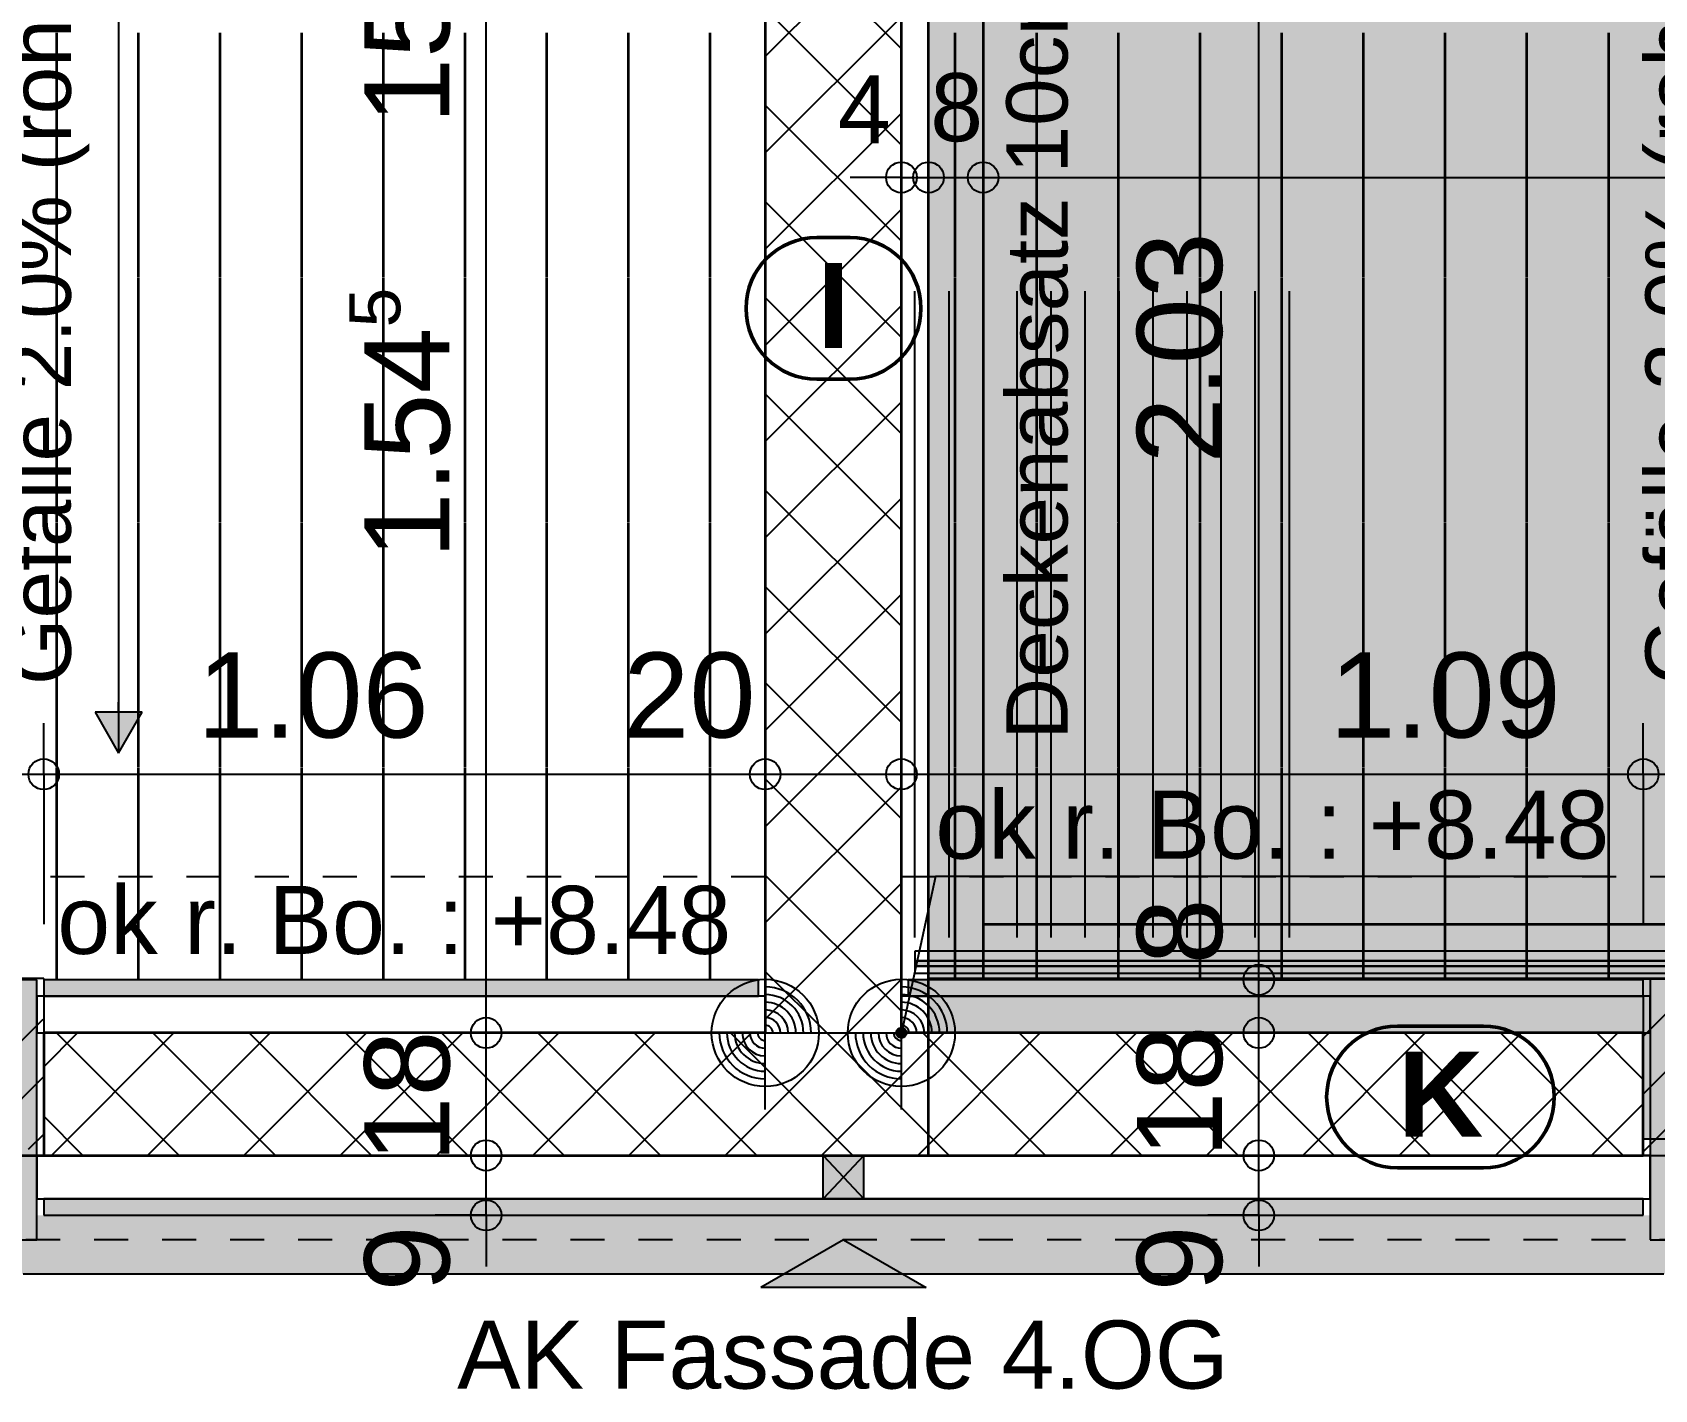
# Model space of a CAD drawing. Header units: centimetres. Extents: x 0.3 to 84.3, y 0.3 to 59.7.
# Drawn here: x 44.807 to 49.573, y 10.356 to 14.344 of the extents above; entities that cross this region are included whole.
import ezdxf

# ---------------------------------------------------------------- set-up
doc = ezdxf.new("R2010")
doc.units = ezdxf.units.CM
for name, pattern in [('AUSGEZOGEN', [0]), ('KURZGESTRICHELT', [0.25, 0.15, -0.1]), ('LINIE_17', [0.05, 0, -0.05]), ('PHANTOM', [63.5, 31.75, -6.35, 6.35, -6.35, 6.35, -6.35]), ('PUNKT', [6.35, 0, -6.35]), ('RAND', [44.45, 12.7, -6.35, 12.7, -6.35, 0, -6.35]), ('VERDECKT', [9.525, 6.35, -3.175])]:
    doc.linetypes.add(name, pattern=pattern)
for name, color, linetype, lineweight in [('Allgemein', 7, 'AUSGEZOGEN', 35), ('Ausbau Raeume', 7, 'AUSGEZOGEN', 35), ('Beton Ansicht', 7, 'AUSGEZOGEN', 25), ('Beton verdeckt vorne', 7, 'KURZGESTRICHELT', 25), ('Bodenplatte', 7, 'AUSGEZOGEN', 35), ('Decke', 7, 'AUSGEZOGEN', 35), ('Deckendaemmung', 7, 'AUSGEZOGEN', 25), ('Dichtung', 240, 'AUSGEZOGEN', 25), ('Entwaesserungsb._ Retentionb', 251, 'AUSGEZOGEN', 50), ('Fenster Spezialwand', 7, 'AUSGEZOGEN', 35), ('Holz Fassadenverkleidung', 7, 'AUSGEZOGEN', 35), ('Holz Unterkonstruktion', 7, 'AUSGEZOGEN', 50), ('Konstruktion oben', 7, 'VERDECKT', 25), ('Spengler', 7, 'AUSGEZOGEN', 35), ('Text Decke', 7, 'AUSGEZOGEN', 50), ('Text Koten', 7, 'AUSGEZOGEN', 50), ('Text Werkplan Ausfuehrung', 7, 'AUSGEZOGEN', 50), ('Unterkonstruktion', 7, 'AUSGEZOGEN', 35), ('Vermassung Decke', 180, 'VERDECKT', 50), ('Wand Beton bewehrt', 7, 'AUSGEZOGEN', 35), ('Werkplan- Ausfuehrungsmasse', 7, 'AUSGEZOGEN', 25)]:
    doc.layers.add(name, color=color, linetype=linetype, lineweight=lineweight)
doc.styles.add('ARIAL', font='ARIAL.TTF')

msp = doc.modelspace()

# ---------------------------------------------------------------- hatches: boundary and pattern name
at = {"layer": 'Allgemein', "linetype": 'AUSGEZOGEN', "lineweight": 25}
for points in [[(44.82, 10.796), (44.82, 11.56), (44.74, 11.56), (44.74, 10.796)], [(44.84, 11.512), (46.94, 11.512), (46.94, 11.56), (44.84, 11.56)], [(47.38, 11.512), (49.54, 11.512), (49.54, 11.56), (47.38, 11.56)], [(49.56, 11.564), (49.56, 10.796), (49.64, 10.796), (49.64, 11.564)], [(49.54, 10.916), (44.84, 10.916), (44.84, 10.868), (49.54, 10.868)]]:
    msp.add_hatch(color=32, dxfattribs=at).paths.add_polyline_path(points)
at = {"layer": 'Deckendaemmung', "linetype": 'AUSGEZOGEN', "lineweight": 25, "true_color": 0xfffddf}
msp.add_hatch(color=7, dxfattribs=at).paths.add_polyline_path([(63.04, 16.114), (47.44, 16.114), (47.44, 11.404), (49.54, 11.404), (49.54, 11.092), (55.87, 11.092), (55.87, 11.404), (56.9, 11.404), (56.9, 11.092), (63.04, 11.092)])
at = {"layer": 'Entwaesserungsb._ Retentionb', "linetype": 'AUSGEZOGEN', "lineweight": 25}
msp.add_hatch(color=7, dxfattribs=at).paths.add_polyline_path([(44.991, 12.3462), (45.06, 12.2262), (45.129, 12.3462)])
at = {"layer": 'Fenster Spezialwand', "linetype": 'AUSGEZOGEN', "lineweight": 25, "true_color": 0x8cffff}
msp.add_hatch(color=131, dxfattribs=at).paths.add_polyline_path([(62.484, 11.616), (47.4, 11.616), (47.4, 11.6), (62.484, 11.6)])
at = {"layer": 'Holz Unterkonstruktion', "linetype": 'AUSGEZOGEN', "lineweight": 25}
msp.add_hatch(color=32, dxfattribs=at).paths.add_polyline_path([(47.13, 11.044), (47.13, 10.916), (47.25, 10.916), (47.25, 11.044)])
at = {"layer": 'Spengler', "linetype": 'AUSGEZOGEN', "lineweight": 25, "true_color": 0xfafafa}
msp.add_hatch(color=7, dxfattribs=at).paths.add_polyline_path([(44.82, 10.868), (44.82, 10.796), (44.74, 10.796), (44.74, 10.696), (49.64, 10.696), (49.64, 10.796), (49.56, 10.796), (49.56, 10.868)])
at = {"layer": 'Text Werkplan Ausfuehrung', "linetype": 'AUSGEZOGEN', "lineweight": 25}
for points in [[(47.3742, 11.4086), (47.349, 11.4141), (47.3453, 11.4072)], [(47.3742, 11.4086), (47.3453, 11.4072), (47.3747, 11.4008)], [(47.3747, 11.4008), (47.3453, 11.4072), (47.3458, 11.3994)], [(47.3747, 11.4008), (47.3458, 11.3994), (47.371, 11.3939)], [(47.371, 11.3939), (47.3458, 11.3994), (47.3499, 11.393)], [(47.3701, 11.415), (47.3554, 11.4182), (47.349, 11.4141)], [(47.3701, 11.415), (47.349, 11.4141), (47.3742, 11.4086)], [(47.371, 11.3939), (47.3499, 11.393), (47.3646, 11.3898)], [(47.3646, 11.3898), (47.3499, 11.393), (47.3568, 11.3893)], [(47.3554, 11.4182), (47.3701, 11.415), (47.3632, 11.4187)]]:
    msp.add_hatch(color=7, dxfattribs=at).paths.add_polyline_path(points)
msp.add_hatch(color=7, dxfattribs=at).paths.add_polyline_path([(47.19, 10.796), (47.4325, 10.656), (46.9475, 10.656)], flags=16)

# ---------------------------------------------------------------- linework, layer by layer
at = {"layer": 'Allgemein', "color": 7, "linetype": 'AUSGEZOGEN', "lineweight": 25}
for p, q in [((44.82, 11.56), (44.74, 11.56)), ((44.82, 11.512), (44.82, 11.56)), ((46.94, 11.56), (44.84, 11.56)), ((44.84, 11.56), (44.84, 11.512)), ((46.94, 11.512), (46.94, 11.56)), ((49.54, 11.56), (47.38, 11.56)), ((47.38, 11.56), (47.38, 11.512)), ((49.54, 11.512), (49.54, 11.56)), ((49.56, 11.564), (49.56, 11.512)), ((49.64, 11.564), (49.56, 11.564)), ((44.82, 11.452), (44.82, 11.512)), ((44.84, 11.512), (46.94, 11.512)), ((47.38, 11.512), (49.54, 11.512)), ((49.56, 11.512), (49.56, 11.452)), ((44.82, 11.444), (44.82, 11.452)), ((44.82, 11.404), (44.82, 11.444)), ((49.56, 11.452), (49.56, 11.444)), ((49.56, 11.444), (49.56, 11.404)), ((44.82, 11.044), (44.82, 11.404)), ((49.56, 11.404), (49.56, 11.044)), ((44.82, 10.964), (44.82, 11.044)), ((49.56, 11.044), (49.56, 10.964)), ((44.82, 10.916), (44.82, 10.964)), ((49.56, 10.964), (49.56, 10.916)), ((44.82, 10.796), (44.82, 10.916)), ((49.54, 10.916), (44.84, 10.916)), ((44.84, 10.916), (44.84, 10.868)), ((49.54, 10.868), (49.54, 10.916)), ((49.56, 10.916), (49.56, 10.868)), ((44.84, 10.868), (49.54, 10.868)), ((49.56, 10.868), (49.56, 10.796)), ((44.74, 10.796), (44.82, 10.796)), ((49.56, 10.796), (49.64, 10.796))]:
    msp.add_line(p, q, dxfattribs=at)
at = {"layer": 'Ausbau Raeume', "color": 254, "linetype": 'AUSGEZOGEN', "lineweight": 35}
for p, q in [((44.8782, 13.6246), (44.8782, 14.3432)), ((45.1182, 13.6246), (45.1182, 14.3432)), ((45.3582, 13.6246), (45.3582, 14.3432)), ((45.5982, 13.6246), (45.5982, 14.3432)), ((45.8382, 13.6246), (45.8382, 14.3432)), ((46.0782, 13.6246), (46.0782, 14.3432)), ((46.3182, 13.6246), (46.3182, 14.3432)), ((46.5582, 13.6246), (46.5582, 14.3432)), ((46.7982, 13.6246), (46.7982, 14.3432)), ((47.5182, 13.6246), (47.5182, 14.3432)), ((47.7582, 13.6246), (47.7582, 14.3432)), ((47.9982, 13.6246), (47.9982, 14.3432)), ((48.2382, 13.6246), (48.2382, 14.3432)), ((48.4782, 13.6246), (48.4782, 14.3432)), ((48.7182, 13.6246), (48.7182, 14.3432)), ((48.9582, 13.6246), (48.9582, 14.3432)), ((49.1982, 13.6246), (49.1982, 14.3432)), ((49.4382, 13.6246), (49.4382, 14.3432)), ((44.8782, 12.9046), (44.8782, 13.6232)), ((45.1182, 12.9046), (45.1182, 13.6232)), ((45.3582, 12.9046), (45.3582, 13.6232)), ((45.5982, 12.9046), (45.5982, 13.6232)), ((45.8382, 12.9046), (45.8382, 13.6232)), ((46.0782, 12.9046), (46.0782, 13.6232)), ((46.3182, 12.9046), (46.3182, 13.6232)), ((46.5582, 12.9046), (46.5582, 13.6232)), ((46.7982, 12.9046), (46.7982, 13.6232)), ((47.5182, 12.9046), (47.5182, 13.6232)), ((47.7582, 12.9046), (47.7582, 13.6232)), ((47.9982, 12.9046), (47.9982, 13.6232)), ((48.2382, 12.9046), (48.2382, 13.6232)), ((48.4782, 12.9046), (48.4782, 13.6232)), ((48.7182, 12.9046), (48.7182, 13.6232)), ((48.9582, 12.9046), (48.9582, 13.6232)), ((49.1982, 12.9046), (49.1982, 13.6232)), ((49.4382, 12.9046), (49.4382, 13.6232)), ((44.8782, 12.1846), (44.8782, 12.9032)), ((45.1182, 12.1846), (45.1182, 12.9032)), ((45.3582, 12.1846), (45.3582, 12.9032)), ((45.5982, 12.1846), (45.5982, 12.9032)), ((45.8382, 12.1846), (45.8382, 12.9032)), ((46.0782, 12.1846), (46.0782, 12.9032)), ((46.3182, 12.1846), (46.3182, 12.9032)), ((46.5582, 12.1846), (46.5582, 12.9032)), ((46.7982, 12.1846), (46.7982, 12.9032)), ((47.5182, 12.1846), (47.5182, 12.9032)), ((47.7582, 12.1846), (47.7582, 12.9032)), ((47.9982, 12.1846), (47.9982, 12.9032)), ((48.2382, 12.1846), (48.2382, 12.9032)), ((48.4782, 12.1846), (48.4782, 12.9032)), ((48.7182, 12.1846), (48.7182, 12.9032)), ((48.9582, 12.1846), (48.9582, 12.9032)), ((49.1982, 12.1846), (49.1982, 12.9032)), ((49.4382, 12.1846), (49.4382, 12.9032)), ((44.8782, 11.56), (44.8782, 12.1832)), ((45.1182, 11.56), (45.1182, 12.1832)), ((45.3582, 11.56), (45.3582, 12.1832)), ((45.5982, 11.56), (45.5982, 12.1832)), ((45.8382, 11.56), (45.8382, 12.1832)), ((46.0782, 11.56), (46.0782, 12.1832)), ((46.3182, 11.56), (46.3182, 12.1832)), ((46.5582, 11.56), (46.5582, 12.1832)), ((46.7982, 11.56), (46.7982, 12.1832)), ((47.5182, 11.56), (47.5182, 12.1832)), ((47.7582, 11.56), (47.7582, 12.1832)), ((47.9982, 11.56), (47.9982, 12.1832)), ((48.2382, 11.56), (48.2382, 12.1832)), ((48.4782, 11.56), (48.4782, 12.1832)), ((48.7182, 11.56), (48.7182, 12.1832)), ((48.9582, 11.56), (48.9582, 12.1832)), ((49.1982, 11.56), (49.1982, 12.1832)), ((49.4382, 11.56), (49.4382, 12.1832))]:
    msp.add_line(p, q, dxfattribs=at)
at = {"layer": 'Beton Ansicht', "color": 7, "linetype": 'AUSGEZOGEN', "lineweight": 25}
for p, q in [((44.84, 11.564), (38.51, 11.564)), ((44.84, 11.564), (44.84, 11.56)), ((49.54, 11.564), (49.54, 11.56)), ((49.54, 11.564), (55.87, 11.564))]:
    msp.add_line(p, q, dxfattribs=at)
at = {"layer": 'Beton verdeckt vorne', "color": 7, "linetype": 'VERDECKT', "lineweight": 25}
for p, q in [((44.84, 11.512), (44.84, 11.404)), ((49.54, 11.512), (49.54, 11.404)), ((44.84, 11.044), (38.51, 11.044)), ((49.54, 11.044), (55.87, 11.044))]:
    msp.add_line(p, q, dxfattribs=at)
at = {"layer": 'Bodenplatte', "color": 92, "linetype": 'VERDECKT', "lineweight": 35, "true_color": 0x00c600}
for p, q in [((47.6, 11.724), (47.6, 11.564)), ((31.34, 11.044), (63.04, 11.044))]:
    msp.add_line(p, q, dxfattribs=at)
at = {"layer": 'Decke', "color": 92, "linetype": 'RAND', "lineweight": 35, "true_color": 0x00c600}
for p, q in [((47.6, 16.114), (47.6, 11.724)), ((47.44, 11.044), (47.44, 15.954)), ((47.6, 11.724), (62.72, 11.724)), ((47.44, 11.564), (62.72, 11.564)), ((31.34, 11.044), (62.72, 11.044))]:
    msp.add_line(p, q, dxfattribs=at)
at = {"layer": 'Deckendaemmung', "color": 52, "linetype": 'PHANTOM', "lineweight": 25, "true_color": 0xc6c600}
msp.add_line((55.87, 11.092), (49.54, 11.092), dxfattribs=at)
at = {"layer": 'Dichtung', "color": 21, "linetype": 'AUSGEZOGEN', "lineweight": 25, "true_color": 0xffa8a8}
for p, q in [((49.54, 11.5636), (49.5404, 11.564)), ((49.5475, 11.4014), (49.7101, 11.564)), ((44.626, 11.2317), (44.8377, 11.4434)), ((44.8381, 11.4438), (44.84, 11.4457)), ((49.54, 11.3939), (49.547, 11.401)), ((49.54, 11.2242), (49.6319, 11.3161)), ((44.7109, 11.1468), (44.84, 11.276)), ((49.54, 11.0545), (49.7168, 11.2313)), ((44.7957, 11.062), (44.84, 11.1063))]:
    msp.add_line(p, q, dxfattribs=at)
at = {"layer": 'Entwaesserungsb._ Retentionb', "color": 7, "linetype": 'AUSGEZOGEN', "lineweight": 25}
for p, q in [((45.06, 14.4752), (45.06, 12.2262)), ((45.129, 12.3462), (44.991, 12.3462)), ((44.991, 12.3462), (45.06, 12.2262)), ((45.06, 12.3462), (45.06, 12.3762)), ((45.06, 12.2262), (45.129, 12.3462)), ((45.06, 12.2262), (45.06, 12.2262)), ((45.06, 12.2262), (45.06, 12.2262)), ((45.06, 12.2262), (45.06, 12.2262))]:
    msp.add_line(p, q, dxfattribs=at)
at = {"layer": 'Entwaesserungsb._ Retentionb', "color": 7, "linetype": 'LINIE_17', "lineweight": 25}
for p, q in [((31.86, 11.864), (46.96, 11.864)), ((47.36, 11.864), (62.52, 11.864))]:
    msp.add_line(p, q, dxfattribs=at)
at = {"layer": 'Fenster Spezialwand', "color": 7, "linetype": 'AUSGEZOGEN', "lineweight": 25}
for p, q in [((47.4, 11.684), (47.4, 13.584)), ((47.5, 11.684), (47.5, 13.584)), ((47.6, 11.684), (47.6, 13.584)), ((47.7, 11.684), (47.7, 13.584)), ((47.8, 11.684), (47.8, 13.584)), ((47.9, 11.684), (47.9, 13.584)), ((48, 11.684), (48, 13.584)), ((48.1, 11.684), (48.1, 13.584)), ((48.2, 11.684), (48.2, 13.584)), ((48.3, 11.684), (48.3, 13.584)), ((48.4, 11.684), (48.4, 13.584)), ((48.5, 11.684), (48.5, 13.584)), ((62.44, 11.644), (47.4, 11.644)), ((47.4, 11.644), (47.4, 11.616)), ((47.4, 11.616), (62.468, 11.616)), ((62.468, 11.616), (47.4, 11.616)), ((47.4, 11.616), (47.4, 11.6)), ((47.4, 11.6), (62.484, 11.6)), ((62.484, 11.6), (47.4, 11.6)), ((47.4, 11.6), (47.4, 11.58)), ((47.4, 11.58), (62.504, 11.58))]:
    msp.add_line(p, q, dxfattribs=at)
at = {"layer": 'Holz Fassadenverkleidung', "color": 7, "linetype": 'LINIE_17', "lineweight": 25}
msp.add_line((63.288, 10.796), (31.092, 10.796), dxfattribs=at)
at = {"layer": 'Holz Unterkonstruktion', "color": 7, "linetype": 'AUSGEZOGEN', "lineweight": 25}
for p, q in [((47.13, 10.916), (47.13, 11.044)), ((47.13, 11.044), (47.25, 11.044)), ((47.25, 11.044), (47.13, 10.916)), ((47.13, 11.044), (47.25, 10.916)), ((47.25, 10.916), (47.25, 11.044)), ((47.13, 10.916), (47.25, 10.916))]:
    msp.add_line(p, q, dxfattribs=at)
at = {"layer": 'Konstruktion oben', "color": 7, "linetype": 'PUNKT', "lineweight": 35}
msp.add_line((63.288, 10.796), (31.092, 10.796), dxfattribs=at)
at = {"layer": 'Spengler', "color": 7, "linetype": 'AUSGEZOGEN', "lineweight": 25}
msp.add_line((44.78, 10.696), (49.6, 10.696), dxfattribs=at)
at = {"layer": 'Text Koten', "color": 240, "linetype": 'AUSGEZOGEN', "lineweight": 25}
for p, q in [((46.96, 11.179), (46.96, 11.629)), ((47.36, 11.179), (47.36, 11.629)), ((46.96, 11.2465), (46.96, 11.5615)), ((47.36, 11.2465), (47.36, 11.5615)), ((46.735, 11.404), (47.185, 11.404)), ((46.8027, 11.404), (47.1175, 11.404)), ((47.135, 11.404), (47.585, 11.404)), ((47.2027, 11.404), (47.5175, 11.404))]:
    msp.add_line(p, q, dxfattribs=at)
for centre in [(46.96, 11.404), (47.36, 11.404)]:
    msp.add_circle(centre, 0.1575, dxfattribs=at)
for centre, radius, start, end in [((46.96, 11.404), 0.135, 0, 90), ((47.36, 11.404), 0.135, 0, 90), ((46.96, 11.404), 0.1125, 0, 90), ((46.96, 11.404), 0.09, 0, 90), ((47.36, 11.404), 0.1125, 0, 90), ((47.36, 11.404), 0.09, 0, 90), ((46.96, 11.404), 0.0675, 0, 90), ((46.96, 11.404), 0.045, 0, 90), ((47.36, 11.404), 0.0675, 0, 90), ((47.36, 11.404), 0.045, 0, 90), ((46.96, 11.404), 0.135, 180, 270), ((46.96, 11.404), 0.1125, 180, 270), ((46.96, 11.404), 0.09, 180, 270), ((46.96, 11.404), 0.0675, 180, 270), ((46.96, 11.404), 0.045, 180, 270), ((46.96, 11.404), 0.0225, 180, 270), ((46.96, 11.404), 0.0225, 0, 90), ((47.36, 11.404), 0.135, 180, 270), ((47.36, 11.404), 0.1125, 180, 270), ((47.36, 11.404), 0.09, 180, 270), ((47.36, 11.404), 0.0675, 180, 270), ((47.36, 11.404), 0.045, 180, 270), ((47.36, 11.404), 0.0225, 180, 270), ((47.36, 11.404), 0.0225, 0, 90)]:
    msp.add_arc(centre, radius, start, end, dxfattribs=at)
at = {"layer": 'Text Werkplan Ausfuehrung', "color": 92, "linetype": 'AUSGEZOGEN', "lineweight": 50, "true_color": 0x00b300}
for p, q in [((47.2091, 13.7413), (47.1121, 13.7413)), ((47.2091, 13.3246), (47.1121, 13.3246)), ((49.0701, 11.424), (48.8179, 11.424)), ((49.0701, 11.0073), (48.8179, 11.0073))]:
    msp.add_line(p, q, dxfattribs=at)
at = {"layer": 'Text Werkplan Ausfuehrung', "color": 7, "linetype": 'AUSGEZOGEN', "lineweight": 25}
for p, q in [((47.46, 11.864), (47.36, 11.404)), ((49.44, 11.864), (47.46, 11.864)), ((47.3453, 11.4072), (47.3453, 11.4072)), ((47.3632, 11.4187), (47.3632, 11.4187)), ((47.3747, 11.4008), (47.3747, 11.4008)), ((47.3568, 11.3893), (47.3568, 11.3893)), ((47.19, 10.796), (46.9475, 10.656)), ((47.19, 10.796), (47.4325, 10.656)), ((47.4325, 10.656), (46.9475, 10.656))]:
    msp.add_line(p, q, dxfattribs=at)
msp.add_circle((47.36, 11.404), 0.015, dxfattribs=at)
at = {"layer": 'Text Werkplan Ausfuehrung', "color": 92, "linetype": 'AUSGEZOGEN', "lineweight": 50, "true_color": 0x00b300}
for centre, start, end in [((47.1121, 13.533), 90, 270), ((47.2091, 13.533), 270, 90), ((48.8179, 11.2157), 90, 270), ((49.0701, 11.2157), 270, 90)]:
    msp.add_arc(centre, 0.2083, start, end, dxfattribs=at)
at = {"layer": 'Unterkonstruktion', "color": 7, "linetype": 'AUSGEZOGEN', "lineweight": 25}
for p, q in [((44.84, 11.512), (44.82, 11.512)), ((44.82, 11.512), (44.82, 11.452)), ((46.94, 11.512), (44.84, 11.512)), ((46.96, 11.512), (46.94, 11.512)), ((46.96, 11.452), (46.96, 11.512)), ((47.38, 11.512), (47.36, 11.512)), ((47.36, 11.512), (47.36, 11.452)), ((49.54, 11.512), (47.38, 11.512)), ((49.56, 11.512), (49.54, 11.512)), ((49.56, 11.452), (49.56, 11.512)), ((44.82, 11.452), (44.82, 11.404)), ((46.96, 11.404), (46.96, 11.452)), ((47.36, 11.452), (47.36, 11.404)), ((49.56, 11.404), (49.56, 11.452)), ((44.82, 11.404), (44.84, 11.404)), ((44.84, 11.404), (46.96, 11.404)), ((47.36, 11.404), (49.54, 11.404)), ((49.54, 11.404), (49.56, 11.404)), ((44.84, 11.044), (44.82, 11.044)), ((44.82, 11.044), (44.82, 10.964)), ((49.54, 11.044), (44.84, 11.044)), ((49.56, 11.044), (49.54, 11.044)), ((49.56, 10.964), (49.56, 11.044)), ((44.82, 10.964), (44.82, 10.916)), ((49.56, 10.916), (49.56, 10.964)), ((44.82, 10.916), (44.84, 10.916)), ((44.84, 10.916), (49.54, 10.916)), ((49.54, 10.916), (49.56, 10.916))]:
    msp.add_line(p, q, dxfattribs=at)
at = {"layer": 'Vermassung Decke', "color": 92, "linetype": 'AUSGEZOGEN', "lineweight": 25, "true_color": 0x00c600}
for p, q in [((47.36, 13.9179), (47.36, 14.0679)), ((47.44, 13.9179), (47.44, 14.0679)), ((47.6, 13.9179), (47.6, 14.0679)), ((47.36, 13.9179), (47.21, 13.9179)), ((47.36, 13.9179), (47.36, 13.7679)), ((47.36, 13.9179), (47.36, 13.9179)), ((47.36, 13.9179), (47.44, 13.9179)), ((47.44, 13.9179), (47.44, 13.7679)), ((47.44, 13.9179), (47.44, 13.9179)), ((47.44, 13.9179), (47.6, 13.9179)), ((47.6, 13.9179), (47.6, 13.7679)), ((47.6, 13.9179), (47.6, 13.9179))]:
    msp.add_line(p, q, dxfattribs=at)
msp.add_lwpolyline([(47.6, 13.9179), (49.5889, 13.9179), (49.5889, 13.9179), (62.72, 13.9179)], dxfattribs=at)
for centre in [(47.36, 13.9179), (47.44, 13.9179), (47.6, 13.9179)]:
    msp.add_circle(centre, 0.045, dxfattribs=at)
at = {"layer": 'Wand Beton bewehrt', "color": 7, "linetype": 'AUSGEZOGEN', "lineweight": 35}
for p, q in [((47.36, 11.56), (47.36, 15.618)), ((46.96, 14.494), (46.96, 11.512)), ((47.36, 11.512), (47.36, 11.56)), ((46.96, 11.512), (46.96, 11.452)), ((47.36, 11.452), (47.36, 11.512)), ((46.96, 11.452), (46.96, 11.404)), ((47.36, 11.404), (47.36, 11.452)), ((46.96, 11.404), (44.84, 11.404)), ((44.84, 11.404), (44.84, 11.044)), ((49.54, 11.404), (47.36, 11.404)), ((49.54, 11.044), (49.54, 11.404)), ((44.84, 11.044), (49.54, 11.044))]:
    msp.add_line(p, q, dxfattribs=at)
at = {"layer": 'Wand Beton bewehrt', "color": 7, "linetype": 'AUSGEZOGEN', "lineweight": 25}
for p, q in [((46.96, 14.696), (47.36, 14.296)), ((46.96, 14.2728), (47.36, 14.6728)), ((46.96, 14.4131), (47.36, 14.0131)), ((46.96, 13.9899), (47.36, 14.3899)), ((46.96, 14.1303), (47.36, 13.7303)), ((46.96, 13.7071), (47.36, 14.1071)), ((46.96, 13.8474), (47.36, 13.4474)), ((46.96, 13.4243), (47.36, 13.8243)), ((46.96, 13.5646), (47.36, 13.1646)), ((46.96, 13.1414), (47.36, 13.5414)), ((46.96, 13.2818), (47.36, 12.8818)), ((46.96, 12.8586), (47.36, 13.2586)), ((46.96, 12.9989), (47.36, 12.5989)), ((46.96, 12.5757), (47.36, 12.9757)), ((46.96, 12.7161), (47.36, 12.3161)), ((46.96, 12.2929), (47.36, 12.6929)), ((46.96, 12.4332), (47.36, 12.0332)), ((46.96, 12.01), (47.36, 12.41)), ((46.96, 12.1504), (47.36, 11.7504)), ((46.96, 11.7272), (47.36, 12.1272)), ((46.96, 11.8675), (47.36, 11.4675)), ((46.96, 11.4444), (47.36, 11.8444)), ((46.96, 11.5847), (47.1407, 11.404)), ((47.2025, 11.404), (47.36, 11.5615)), ((44.84, 11.3043), (44.9397, 11.404)), ((44.8626, 11.044), (45.2226, 11.404)), ((45.238, 11.044), (44.878, 11.404)), ((45.1454, 11.044), (45.5054, 11.404)), ((45.5208, 11.044), (45.1608, 11.404)), ((45.4283, 11.044), (45.7883, 11.404)), ((45.8036, 11.044), (45.4436, 11.404)), ((45.7111, 11.044), (46.0711, 11.404)), ((46.0865, 11.044), (45.7265, 11.404)), ((45.994, 11.044), (46.354, 11.404)), ((46.3693, 11.044), (46.0093, 11.404)), ((46.2768, 11.044), (46.6368, 11.404)), ((46.6522, 11.044), (46.2922, 11.404)), ((46.5596, 11.044), (46.9196, 11.404)), ((46.935, 11.044), (46.575, 11.404)), ((46.8425, 11.044), (47.2025, 11.404)), ((47.2179, 11.044), (46.8579, 11.404)), ((47.1253, 11.044), (47.4853, 11.404)), ((47.5007, 11.044), (47.1407, 11.404)), ((47.4082, 11.044), (47.7682, 11.404)), ((47.7835, 11.044), (47.4235, 11.404)), ((47.691, 11.044), (48.051, 11.404)), ((48.0664, 11.044), (47.7064, 11.404)), ((47.9739, 11.044), (48.3339, 11.404)), ((48.3492, 11.044), (47.9892, 11.404)), ((48.2567, 11.044), (48.6167, 11.404)), ((48.6321, 11.044), (48.2721, 11.404)), ((48.5395, 11.044), (48.8995, 11.404)), ((48.9149, 11.044), (48.5549, 11.404)), ((48.8224, 11.044), (49.1824, 11.404)), ((49.1978, 11.044), (48.8378, 11.404)), ((49.1052, 11.044), (49.4652, 11.404)), ((49.4806, 11.044), (49.1206, 11.404)), ((49.54, 11.2674), (49.4034, 11.404)), ((44.9551, 11.044), (44.84, 11.1591)), ((49.3881, 11.044), (49.54, 11.1959))]:
    msp.add_line(p, q, dxfattribs=at)
at = {"layer": 'Werkplan- Ausfuehrungsmasse', "color": 7, "linetype": 'AUSGEZOGEN', "lineweight": 25}
for p, q in [((48.41, 11.56), (48.41, 15.618)), ((46.14, 11.404), (46.14, 14.494)), ((44.84, 12.164), (44.84, 12.314)), ((46.96, 12.164), (46.96, 12.314)), ((47.36, 12.164), (47.36, 12.314)), ((49.54, 12.164), (49.54, 12.314)), ((38.51, 12.164), (44.84, 12.164)), ((44.84, 12.164), (44.84, 12.014)), ((44.84, 12.164), (46.96, 12.164)), ((46.96, 12.164), (46.96, 12.014)), ((46.96, 12.164), (46.96, 12.164)), ((46.96, 12.164), (47.36, 12.164)), ((47.36, 12.164), (47.36, 12.014)), ((47.36, 12.164), (47.36, 12.164)), ((47.36, 12.164), (49.54, 12.164)), ((49.54, 12.164), (49.54, 12.014)), ((49.54, 12.164), (55.87, 12.164)), ((48.41, 11.56), (48.26, 11.56)), ((48.41, 11.56), (48.56, 11.56)), ((48.41, 11.56), (48.41, 11.56)), ((48.41, 11.404), (48.41, 11.56)), ((46.14, 11.404), (45.99, 11.404)), ((46.14, 11.404), (46.29, 11.404)), ((46.14, 11.404), (46.14, 11.404)), ((46.14, 11.044), (46.14, 11.404)), ((48.41, 11.404), (48.26, 11.404)), ((48.41, 11.404), (48.56, 11.404)), ((48.41, 11.404), (48.41, 11.404)), ((48.41, 11.044), (48.41, 11.404)), ((46.14, 11.044), (45.99, 11.044)), ((46.14, 11.044), (46.29, 11.044)), ((46.14, 11.044), (46.14, 11.044)), ((46.14, 10.868), (46.14, 11.044)), ((48.41, 11.044), (48.26, 11.044)), ((48.41, 11.044), (48.56, 11.044)), ((48.41, 11.044), (48.41, 11.044)), ((48.41, 10.868), (48.41, 11.044)), ((46.14, 10.868), (45.99, 10.868)), ((46.14, 10.868), (46.29, 10.868)), ((46.14, 10.868), (46.14, 10.868)), ((46.14, 10.868), (46.14, 10.718)), ((48.41, 10.868), (48.26, 10.868)), ((48.41, 10.868), (48.56, 10.868)), ((48.41, 10.868), (48.41, 10.868)), ((48.41, 10.868), (48.41, 10.718))]:
    msp.add_line(p, q, dxfattribs=at)
for points in [[(44.84, 12.164), (44.84, 12.0312), (44.84, 12.0312), (44.84, 11.9848), (44.84, 11.9848), (44.84, 11.724)], [(49.54, 12.164), (49.54, 11.9621), (49.54, 11.9621), (49.54, 11.9005), (49.54, 11.9005), (49.54, 11.724)]]:
    msp.add_lwpolyline(points, dxfattribs=at)
for centre in [(44.84, 12.164), (46.96, 12.164), (47.36, 12.164), (49.54, 12.164), (48.41, 11.56), (46.14, 11.404), (48.41, 11.404), (46.14, 11.044), (48.41, 11.044), (46.14, 10.868), (48.41, 10.868)]:
    msp.add_circle(centre, 0.045, dxfattribs=at)

# ---------------------------------------------------------------- texts
at = {"layer": 'Entwaesserungsb._ Retentionb', "color": 7, "linetype": 'AUSGEZOGEN', "lineweight": 35, "char_height": 0.18, "width": 0.09, "attachment_point": 7, "rotation": 90, "style": 'ARIAL'}
for insert in [(44.974, 12.4262), (49.7802, 12.4262)]:
    msp.add_mtext('Gefälle\\~2.0%\\~(roh)', dxfattribs=dict(at, insert=insert))
at = {"layer": 'Text Decke', "color": 92, "linetype": 'AUSGEZOGEN', "lineweight": 35, "true_color": 0x00c600, "insert": (47.8509, 12.2661), "char_height": 0.18, "width": 0.09, "attachment_point": 7, "rotation": 90, "style": 'ARIAL'}
msp.add_mtext('Deckenabsatz\\~10cm', dxfattribs=at)
at = {"layer": 'Text Koten', "color": 7, "linetype": 'AUSGEZOGEN', "lineweight": 35, "char_height": 0.2, "width": 0.1, "attachment_point": 7, "style": 'ARIAL'}
for insert in [(47.46, 11.9133), (44.88, 11.6333)]:
    msp.add_mtext('ok\\~r.\\~Bo.\\~:\\~+8.48', dxfattribs=dict(at, insert=insert))
at = {"layer": 'Text Werkplan Ausfuehrung', "color": 92, "linetype": 'AUSGEZOGEN', "lineweight": 50, "true_color": 0x00b300, "char_height": 0.25, "width": 0.125, "attachment_point": 7, "style": 'ARIAL'}
for s, insert in [('\\fArial|i0|b1|c0|p0;I', (47.1121, 13.4163)), ('\\fArial|i0|b1|c0|p0;K', (48.8179, 11.099))]:
    msp.add_mtext(s, dxfattribs=dict(at, insert=insert))
at = {"layer": 'Text Werkplan Ausfuehrung', "color": 7, "linetype": 'AUSGEZOGEN', "lineweight": 35, "insert": (46.055, 10.356), "char_height": 0.2, "width": 0.1, "attachment_point": 7, "style": 'ARIAL'}
msp.add_mtext('AK\\~Fassade\\~4.OG', dxfattribs=at)
at = {"layer": 'Vermassung Decke', "color": 92, "linetype": 'AUSGEZOGEN', "lineweight": 35, "true_color": 0x00c600, "char_height": 0.2, "width": 0.1, "attachment_point": 7, "style": 'ARIAL'}
for s, insert in [('4', (47.1731, 14.0179)), ('8', (47.4447, 14.0213))]:
    msp.add_mtext(s, dxfattribs=dict(at, insert=insert))
at = {"layer": 'Werkplan- Ausfuehrungsmasse', "color": 7, "linetype": 'AUSGEZOGEN', "lineweight": 50, "attachment_point": 7, "rotation": 90, "style": 'ARIAL'}
for s, insert, char_height, width in [('15', (46.0357, 14.0745), 0.25, 0.125), ('2.03', (48.3056, 13.0771), 0.25, 0.125), ('5', (45.8899, 13.4771), 0.15, 0.075), ('1.54', (46.0357, 12.7974), 0.25, 0.125), ('8', (48.3057, 11.605), 0.25, 0.125), ('18', (46.0357, 11.0229), 0.25, 0.125), ('18', (48.3057, 11.0374), 0.25, 0.125), ('9', (46.0357, 10.6441), 0.25, 0.125), ('9', (48.3057, 10.6441), 0.25, 0.125)]:
    msp.add_mtext(s, dxfattribs=dict(at, insert=insert, char_height=char_height, width=width))
at = {"layer": 'Werkplan- Ausfuehrungsmasse', "color": 7, "linetype": 'AUSGEZOGEN', "lineweight": 50, "char_height": 0.25, "width": 0.125, "attachment_point": 7, "style": 'ARIAL'}
for s, insert in [('1.06', (45.2914, 12.2683)), ('20', (46.5432, 12.2683)), ('1.09', (48.6178, 12.2683))]:
    msp.add_mtext(s, dxfattribs=dict(at, insert=insert))

doc.saveas('drawing.dxf')
